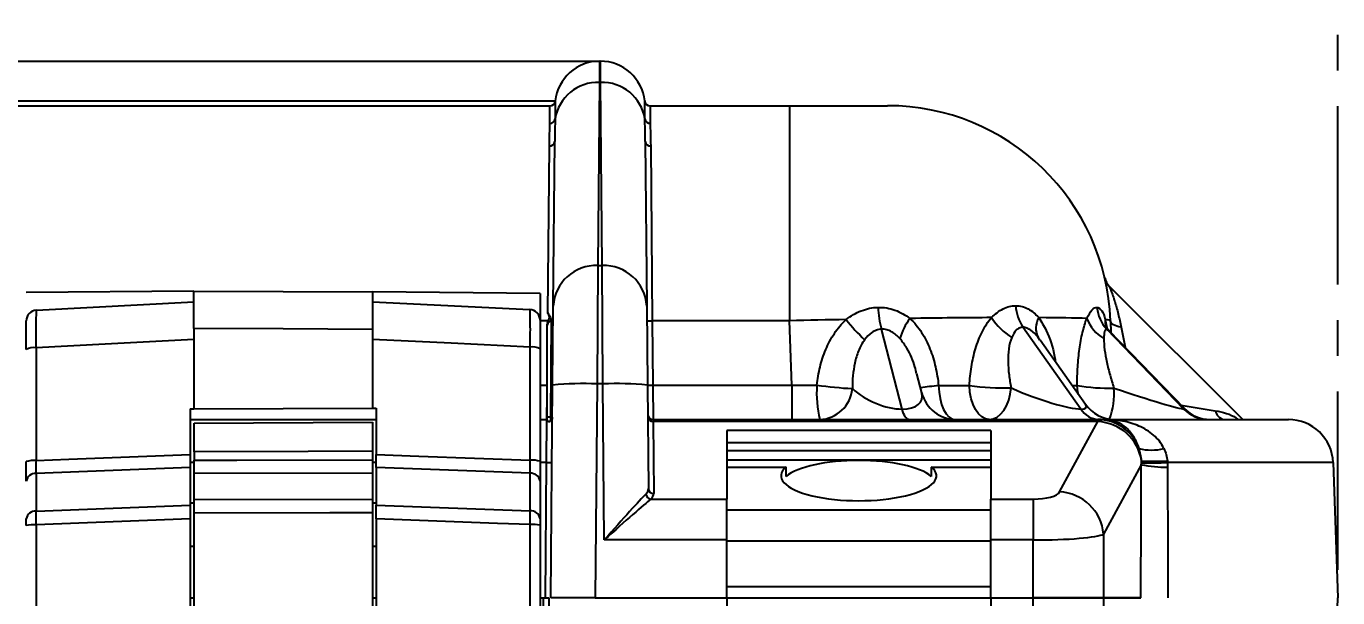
# Model space of a CAD drawing. Header units: millimetres. Extents: x 12 to 854, y 4 to 555.
# Drawn here: x 210.08 to 256.76, y 271.33 to 291.68 of the extents above; entities that cross this region are included whole.
import ezdxf

# ---------------------------------------------------------------- set-up
doc = ezdxf.new("R2010")
doc.units = ezdxf.units.MM
doc.linetypes.add('CENTER', pattern=[10.16, 6.35, -1.27, 1.27, -1.27])
doc.layers.add('DEFAULT_1', color=7, linetype='CENTER')
doc.styles.add('SLDTEXTSTYLE2', font='TXT', dxfattribs={"width": 0.75})
doc.dimstyles.new('SLDDIMSTYLE0', dxfattribs={"dimtxt": 6.614583, "dimasz": 3.556, "dimexe": 0, "dimexo": 0.0625, "dimgap": 1.653646, "dimtad": 1, "dimdec": 0, "dimlfac": 2, "dimrnd": 1e-09, "dimzin": 12, "dimdsep": 46, "dimtxsty": 'SLDTEXTSTYLE2', "dimblk1": 'CLOSED', "dimblk2": 'CLOSED', "dimsah": 1, "dimcen": 0.09, "dimadec": 0, "dimazin": 3, "dimtfac": 1, "dimtdec": 0, "dimtofl": 0, "dimtmove": 0, "dimatfit": 3, "dimldrblk": 'CLOSED', "dimfxl": 1, "dimfrac": 2, "dimtolj": 1, "dimtzin": 12, "dimarcsym": 0})

# ---------------------------------------------------------------- blocks, each defined once
blk = doc.blocks.new('_Closed')
at = {"color": 0, "linetype": 'ByBlock', "lineweight": -2}
for p, q in [((-1, 0.166667), (0, 0)), ((-1, 0.166667), (-1, -0.166667)), ((0, 0), (-1, -0.166667)), ((0, 0), (-1, 0))]:
    blk.add_line(p, q, dxfattribs=at)
blk = doc.blocks.new('_D')
at = {"layer": 'DEFAULT_1'}
for p, q in [((154.408, 327.432), (152.396, 327.432)), ((152.396, 327.432), (152.396, 316.923)), ((171.508, 327.432), (173.52, 327.432)), ((173.52, 327.432), (173.52, 316.923)), ((83.026, 272.325), (83.026, 316.581)), ((152.396, 316.923), (154.408, 316.923)), ((173.52, 316.923), (171.508, 316.923)), ((256.762, 272.325), (256.762, 316.581)), ((83.026, 315.581), (256.762, 315.581))]:
    blk.add_line(p, q, dxfattribs=at)
at = {"layer": 'DEFAULT_1', "xscale": 3.556, "yscale": 3.556, "rotation": 180}
blk.add_blockref('_Closed', (83.026, 315.581, -1.608), dxfattribs=at)
at = {"layer": 'DEFAULT_1', "xscale": 3.556, "yscale": 3.556}
blk.add_blockref('_Closed', (256.762, 315.581, -1.608), dxfattribs=at)
at = {"layer": 'DEFAULT_1', "char_height": 6.6146, "attachment_point": 1, "style": 'SLDTEXTSTYLE2'}
for s, insert in [('347', (155.627, 337.3)), ('13.7', (154.408, 325.449))]:
    blk.add_mtext(s, dxfattribs=dict(at, insert=insert))

msp = doc.modelspace()

# ---------------------------------------------------------------- linework, layer by layer
at = {"color": 7, "linetype": 'Continuous', "lineweight": 25}
for p, q in [((207.963, 290.439), (230.491, 290.439)), ((230.491, 290.439), (230.485, 289.681)), ((230.491, 290.439), (230.518, 290.439)), ((230.524, 289.681), (230.518, 290.439)), ((230.485, 289.681), (230.428, 283.159)), ((230.485, 289.681), (230.524, 289.681)), ((230.581, 283.159), (230.524, 289.681)), ((209.542, 289.021), (228.912, 289.021)), ((209.731, 288.851), (228.723, 288.851)), ((232.286, 288.851), (237.247, 288.851)), ((237.247, 288.851), (237.247, 281.191)), ((237.247, 288.851), (240.738, 288.851)), ((228.841, 281.711), (228.892, 287.574)), ((232.117, 287.574), (232.168, 281.711)), ((228.648, 281.477), (228.702, 287.419)), ((232.308, 287.419), (232.363, 281.191)), ((230.428, 283.159), (230.404, 278.941)), ((230.428, 283.159), (230.581, 283.159)), ((230.605, 278.941), (230.581, 283.159)), ((248.636, 282.418), (253.379, 277.675)), ((216.052, 282.247), (210.083, 282.195)), ((216.052, 282.247), (222.402, 282.219)), ((228.371, 282.167), (222.402, 282.219)), ((228.371, 282.167), (228.371, 281.216)), ((210.444, 281.572), (216.052, 281.866)), ((222.402, 281.866), (228.008, 281.597)), ((228.816, 278.9), (228.841, 281.711)), ((232.168, 281.711), (232.193, 278.9)), ((228.765, 281.203), (228.745, 277.756)), ((232.363, 281.191), (232.383, 278.901)), ((237.247, 281.191), (232.363, 281.191)), ((237.327, 278.901), (237.247, 281.191)), ((248.67, 281.191), (248.685, 280.775)), ((216.052, 280.913), (216.052, 278.056)), ((222.402, 280.885), (222.402, 278.084)), ((228.623, 280.937), (228.623, 280.975)), ((228.623, 277.755), (228.623, 280.937)), ((241.259, 278.047), (240.522, 280.893)), ((247.618, 278.047), (245.556, 280.962)), ((246.162, 280.497), (246.095, 280.599)), ((251.289, 278.047), (248.54, 280.893)), ((251.304, 278.063), (248.629, 280.833)), ((210.431, 280.23), (210.431, 276.212)), ((228.022, 276.223), (228.022, 280.255)), ((228.371, 280.197), (228.371, 276.186)), ((247.786, 278.212), (246.168, 280.501)), ((241.956, 278.627), (241.782, 279.299)), ((228.75, 271.325), (228.816, 278.9)), ((230.404, 278.941), (230.337, 271.325)), ((230.605, 278.941), (230.404, 278.941)), ((230.654, 273.384), (230.605, 278.941)), ((232.193, 278.9), (232.225, 275.215)), ((232.383, 278.901), (232.392, 277.675)), ((232.383, 278.901), (237.327, 278.901)), ((237.327, 278.901), (237.327, 277.675)), ((228.617, 277.675), (228.623, 278.542)), ((215.919, 278.055), (216.052, 278.056)), ((215.919, 278.055), (215.919, 276.428)), ((216.052, 278.056), (222.402, 278.084)), ((222.402, 278.084), (222.535, 278.084)), ((222.535, 278.084), (222.535, 276.428)), ((228.745, 277.756), (228.806, 277.755)), ((215.919, 277.675), (222.535, 277.675)), ((216.058, 277.548), (222.408, 277.576)), ((228.371, 277.675), (228.617, 277.675)), ((228.602, 276.143), (228.617, 277.675)), ((232.392, 277.675), (232.393, 277.599)), ((232.392, 277.675), (248.223, 277.675)), ((248.223, 277.599), (232.393, 277.599)), ((232.393, 277.599), (232.415, 275.035)), ((244.411, 277.281), (235.013, 277.281)), ((235.013, 277.281), (235.013, 274.841)), ((244.411, 277.281), (244.411, 274.841)), ((246.861, 275.096), (248.223, 277.599)), ((248.223, 277.599), (248.223, 277.675)), ((248.223, 277.675), (248.495, 277.675)), ((235.013, 276.854), (244.411, 276.854)), ((216.058, 276.521), (216.058, 276.221)), ((222.408, 276.549), (222.408, 276.233)), ((235.013, 276.573), (244.411, 276.573)), ((215.919, 275.967), (210.431, 275.748)), ((215.919, 275.967), (215.919, 274.622)), ((228.022, 275.76), (222.535, 275.967)), ((222.535, 275.967), (222.535, 274.622)), ((228.56, 271.325), (228.602, 276.143)), ((235.013, 276.24), (244.411, 276.24)), ((235.013, 275.983), (237.128, 275.983)), ((237.132, 275.65), (237.128, 275.983)), ((242.296, 275.983), (242.293, 275.65)), ((242.296, 275.983), (244.411, 275.983)), ((249.768, 276.064), (248.424, 273.594)), ((256.594, 276.143), (256.762, 271.325)), ((210.431, 275.748), (210.431, 274.41)), ((222.408, 275.769), (216.058, 275.756)), ((216.058, 274.828), (216.058, 275.756)), ((222.408, 275.769), (222.408, 274.84)), ((228.022, 274.421), (228.022, 275.76)), ((228.371, 275.491), (228.371, 274.153)), ((210.431, 274.41), (215.919, 274.622)), ((216.058, 274.691), (215.919, 274.691)), ((216.058, 274.828), (222.408, 274.84)), ((222.535, 274.691), (222.408, 274.691)), ((222.535, 274.622), (228.022, 274.421)), ((232.313, 274.841), (235.013, 274.841)), ((235.013, 273.384), (235.013, 274.841)), ((244.411, 274.841), (245.923, 274.841)), ((244.411, 273.384), (244.411, 274.841)), ((245.923, 274.841), (245.923, 273.384)), ((215.919, 274.136), (215.919, 268.803)), ((216.058, 268.75), (216.058, 274.343)), ((222.408, 274.355), (222.408, 268.739)), ((222.535, 274.136), (222.535, 268.803)), ((235.013, 274.459), (244.411, 274.459)), ((210.431, 273.922), (210.431, 269.005)), ((228.022, 268.994), (228.022, 273.933)), ((228.371, 273.909), (228.371, 268.995)), ((248.424, 273.594), (248.424, 271.325)), ((215.919, 273.167), (216.058, 273.167)), ((222.408, 273.167), (222.535, 273.167)), ((235.013, 273.384), (230.654, 273.384)), ((235.013, 271.325), (235.013, 273.384)), ((235.013, 273.352), (244.411, 273.352)), ((245.923, 273.384), (244.411, 273.384)), ((244.411, 271.325), (244.411, 273.384)), ((245.923, 271.325), (245.923, 273.384)), ((235.013, 271.731), (244.411, 271.731)), ((215.919, 271.325), (216.058, 271.325)), ((222.408, 271.325), (222.535, 271.325)), ((228.371, 271.325), (228.495, 271.325)), ((228.536, 266.507), (228.495, 271.325)), ((228.495, 271.325), (228.686, 271.325)), ((228.686, 271.325), (228.726, 266.502)), ((230.337, 271.325), (228.75, 271.325)), ((230.337, 271.325), (235.013, 271.325)), ((235.013, 271.325), (244.411, 271.325)), ((235.013, 271.325), (235.013, 269.266)), ((244.411, 271.325), (245.923, 271.325)), ((244.411, 271.325), (244.411, 269.266)), ((248.424, 271.325), (245.923, 271.325)), ((245.924, 269.266), (245.924, 271.325)), ((245.924, 271.325), (248.425, 271.325)), ((248.424, 271.325), (249.755, 271.325)), ((248.425, 271.325), (248.425, 269.056)), ((249.755, 271.325), (248.425, 271.325)), ((256.594, 266.507), (256.762, 271.325))]:
    msp.add_line(p, q, dxfattribs=at)
at = {"color": 8, "linetype": 'Continuous', "lineweight": 25}
for p, q in [((228.668, 281.191), (228.371, 281.191)), ((248.489, 281.235), (248.562, 280.828)), ((249.055, 280.963), (249.195, 280.247)), ((228.371, 278.901), (228.623, 278.901)), ((251.187, 278.185), (252.4, 277.989)), ((216.058, 276.143), (215.919, 276.143)), ((222.535, 276.143), (222.408, 276.143)), ((228.602, 276.143), (228.371, 276.143))]:
    msp.add_line(p, q, dxfattribs=at)
at = {"color": 7, "linetype": 'Continuous', "lineweight": 25, "flags": 128}
for points in [[(249.055, 280.963), (248.974, 280.978), (248.9, 280.998), (248.834, 281.022), (248.778, 281.051), (248.732, 281.082), (248.699, 281.117), (248.678, 281.153), (248.67, 281.191)], [(222.402, 280.885), (219.227, 280.899), (216.052, 280.913)], [(216.052, 280.53), (212.892, 280.361), (210.431, 280.23)], [(228.022, 280.255), (225.209, 280.392), (222.402, 280.529)], [(244.354, 277.675), (244.221, 277.698), (244.093, 277.766), (243.974, 277.876), (243.869, 278.026), (243.781, 278.208), (243.714, 278.417), (243.671, 278.645), (243.652, 278.884)], [(244.354, 277.675), (244.496, 277.696), (244.634, 277.758), (244.763, 277.86), (244.878, 277.997), (244.976, 278.165), (245.053, 278.359), (245.107, 278.573), (245.136, 278.799)], [(241.491, 277.675), (241.459, 277.681), (241.427, 277.699), (241.396, 277.73), (241.366, 277.772), (241.337, 277.825), (241.309, 277.889), (241.283, 277.963), (241.259, 278.047)], [(210.431, 276.212), (211.6, 276.258), (215.919, 276.428)], [(222.408, 276.549), (220.122, 276.539), (216.058, 276.521)], [(222.535, 276.428), (224.053, 276.371), (228.022, 276.223)], [(216.058, 276.221), (217.582, 276.224), (222.408, 276.233)], [(215.919, 274.136), (214.401, 274.077), (210.431, 273.922)], [(222.408, 274.355), (220.884, 274.352), (216.058, 274.343)], [(228.022, 273.933), (226.853, 273.976), (222.535, 274.136)]]:
    msp.add_lwpolyline(points, dxfattribs=at)
at = {"color": 8, "linetype": 'Continuous', "lineweight": 25, "flags": 128}
for points in [[(242.555, 278.885), (242.571, 278.646), (242.607, 278.418), (242.662, 278.209), (242.734, 278.026), (242.821, 277.877), (242.919, 277.766), (243.025, 277.698), (243.093, 277.678)], [(247.535, 278.567), (247.516, 278.646), (247.485, 278.885)]]:
    msp.add_lwpolyline(points, dxfattribs=at)
at = {"color": 7, "linetype": 'Continuous', "lineweight": 25}
for centre, radius, start, end in [((230.491, 288.851), 1.588, 90, 173.8494), ((230.518, 288.851), 1.588, 6.1506, 90), ((230.431, 288.14), 1.543, 87.9802, 171.0862), ((230.578, 288.14), 1.543, 8.9138, 92.0198), ((228.723, 289.042), 0.191, 270, 353.8494), ((232.286, 289.042), 0.191, 186.1506, 270), ((240.738, 280.914), 7.938, 2, 90), ((228.724, 288.407), 0.185, 267.9895, 351.0968), ((232.285, 288.407), 0.185, 188.9032, 272.0105), ((228.718, 287.594), 0.176, 264.7537, 353.3257), ((232.292, 287.594), 0.176, 186.6743, 275.2463), ((230.366, 281.633), 1.527, 87.6618, 177.0561), ((230.643, 281.633), 1.527, 2.9439, 92.3382), ((249.085, 282.867), 0.635, 193.1726, 225), ((210.464, 281.192), 0.381, 93, 180), ((227.99, 281.216), 0.381, 0, 87.25), ((243.765, 281.782), 3.362, 181.9156, 195.3384), ((246.827, 281.816), 1.531, 183.2615, 213.9307), ((249.472, 281.775), 1.284, 184.7201, 223.4406), ((228.71, 281.318), 0.127, 295.6306, 295.9635), ((228.71, 281.318), 0.127, 295.9635, 359.5), ((232.304, 282.559), 1.37, 264.5126, 272.4888), ((244.182, 285.07), 6.236, 217.9537, 226.9053), ((243.31, 279.933), 2.225, 142.9199, 163.5162), ((246.413, 282.613), 2.373, 213.5188, 238.0982), ((246.759, 280.928), 0.741, 149.6497, 206.4008), ((249.111, 281.751), 1.365, 200.4234, 240.3626), ((210.351, 279.634), 0.602, 82.4254, 116.4845), ((228.102, 279.656), 0.605, 63.5331, 97.6033), ((229.908, 267.536), 11.416, 87.5112, 95.4874), ((231.101, 267.536), 11.416, 84.5126, 92.4888), ((232.324, 280.269), 1.37, 264.5126, 272.4888), ((242.142, 278.601), 3.927, 175.6783, 193.6432), ((240.21, 293.084), 14.325, 262.0343, 267.1042), ((238.283, 278.883), 1.208, 271.9956, 354.9995), ((245.045, 290.255), 11.457, 263.0136, 270.4564), ((248.593, 285.492), 6.699, 260.4811, 271.7151), ((243.185, 278.945), 1.27, 194.4174, 270), ((248.823, 278.945), 1.27, 214.6355, 270), ((228.725, 273.488), 4.268, 89.7208, 91.3597), ((232.392, 277.866), 0.19, 180.5, 270), ((232.388, 277.785), 0.186, 181.918, 271.4046), ((248.291, 278.469), 0.795, 212.0747, 267.2029), ((252.16, 278.881), 1.206, 223.759, 269.8192), ((252.218, 278.945), 1.27, 223.4116, 270), ((252.787, 278.064), 0.394, 190.9479, 260.3705), ((248.216, 276.11), 1.565, 19.843, 89.7551), ((248.148, 275.954), 1.647, 8.5358, 87.396), ((255.007, 276.088), 1.588, 2, 90), ((250.131, 278.417), 1.831, 255.9793, 284.0207), ((210.35, 275.316), 0.899, 84.8352, 107.2635), ((228.103, 275.323), 0.904, 72.7593, 95.1793), ((228.661, 277.512), 1.37, 267.5112, 275.4874), ((250.821, 282.001), 6.029, 259.9419, 268.9053), ((249.977, 299.074), 22.942, 269.4923, 271.8143), ((250.238, 285.291), 9.104, 267.0956, 272.9044), ((210.406, 275.421), 0.329, 85.7422, 169.5705), ((228.047, 275.431), 0.329, 10.4797, 94.4502), ((232.337, 275.044), 0.205, 187.3372, 263.1974), ((232.411, 275.221), 0.186, 181.918, 271.4046), ((246.79, 273.457), 1.64, 4.782, 87.5053), ((210.406, 274.082), 0.329, 85.7422, 169.5705), ((228.047, 274.093), 0.329, 10.4797, 94.4502), ((210.349, 272.59), 1.335, 86.4969, 101.5053), ((228.104, 272.595), 1.341, 78.5023, 93.5146)]:
    msp.add_arc(centre, radius, start, end, dxfattribs=at)
at = {"color": 8, "linetype": 'Continuous', "lineweight": 25}
for centre, radius, start, end in [((249.245, 281.156), 0.76, 174.0495, 194.8277), ((246.39, 246.405), 32.706, 96.7329, 97.8715), ((246.272, 278.582), 2.531, 339.3167, 4.8492)]:
    msp.add_arc(centre, radius, start, end, dxfattribs=at)
at = {"color": 7, "linetype": 'Continuous', "lineweight": 25}
for centre, major_axis, ratio, start_param, end_param in [((237.243, 280.914), (11.427, 0.277), 0.024218, 1.392319, 1.569837), ((237.243, 280.914), (11.427, 0.277), 0.024218, 0.889481, 1.185201), ((237.243, 280.914), (11.427, 0.277), 0.024218, 0.384918, 0.680696), ((237.243, 280.914), (11.427, 0.277), 0.024218, 0.000259, 0.177894), ((237.312, 278.945), (11.439, -0.044), 0.00387, 4.713757, 4.792352), ((240.562, 278.945), (1.381, -0.595), 0.487301, 4.053001, 5.43608), ((237.312, 278.945), (11.439, -0.044), 0.00387, 5.18859, 5.299872), ((245.713, 278.945), (2.102, -0.835), 0.157671, 4.497836, 5.905201), ((248.686, 278.945), (2.623, -0.892), 0.03846, 4.766403, 6.170623), ((239.712, 275.668), (2.765, 0), 0.320385, 2.777484, 6.647294), ((239.712, 275.334), (2.762, 0), 0.320385, 0.364513, 2.777079), ((230.654, 273.329), (1.572, 1.776), 0.015485, 0.327463, 1.553302), ((230.637, 275.217), (1.588, -0.004), 0.367271, 5.942729, 6.287382), ((230.637, 275.036), (1.778, -0.002), 0.32419, 5.94173, 6.286383), ((245.923, 275.149), (0.953, 0), 0.324206, 4.712389, 6.108652), ((230.654, 273.329), (1.762, 1.587), 0.01736, 0.329324, 1.555163), ((245.923, 273.638), (2.54, 0), 0.099765, 4.712389, 6.108652)]:
    msp.add_ellipse(centre, major_axis=major_axis, ratio=ratio, start_param=start_param, end_param=end_param, dxfattribs=at)
at = {"color": 8, "linetype": 'Continuous', "lineweight": 25}
for centre, major_axis, ratio, start_param, end_param in [((237.312, 278.945), (11.439, -0.044), 0.00387, 5.77605, 5.808442), ((240.562, 278.945), (1.381, -0.595), 0.487301, 5.43608, 6.642887), ((245.713, 278.945), (2.102, -0.835), 0.157671, 5.905201, 6.517522), ((248.686, 278.945), (2.623, -0.892), 0.03846, 6.170623, 6.356383)]:
    msp.add_ellipse(centre, major_axis=major_axis, ratio=ratio, start_param=start_param, end_param=end_param, dxfattribs=at)
at = {"color": 7, "linetype": 'Continuous', "lineweight": 25}
for points, knots in [([(228.912, 289.021), (228.912, 289.021), (228.912, 288.967), (228.911, 288.806), (228.91, 288.739), (228.909, 288.579), (228.908, 288.485), (228.907, 288.379)], [0, 0, 0, 0, 0.5, 0.5, 0.75, 0.75, 1, 1, 1, 1]), ([(232.102, 288.379), (232.101, 288.485), (232.101, 288.579), (232.099, 288.739), (232.099, 288.806), (232.097, 288.967), (232.097, 289.021), (232.097, 289.021)], [0, 0, 0, 0, 0.25, 0.25, 0.5, 0.5, 1, 1, 1, 1]), ([(228.718, 288.222), (228.718, 288.327), (228.719, 288.418), (228.721, 288.575), (228.721, 288.641), (228.723, 288.798), (228.723, 288.851), (228.723, 288.851)], [0, 0, 0, 0, 0.25, 0.25, 0.5, 0.5, 1, 1, 1, 1]), ([(232.286, 288.851), (232.286, 288.851), (232.287, 288.798), (232.288, 288.641), (232.289, 288.575), (232.29, 288.418), (232.291, 288.327), (232.292, 288.222)], [0, 0, 0, 0, 0.5, 0.5, 0.75, 0.75, 1, 1, 1, 1]), ([(228.702, 287.419), (228.703, 287.578), (228.707, 287.725), (228.714, 287.993), (228.717, 288.114), (228.718, 288.222)], [0, 0, 0, 0, 0.5, 0.5, 1, 1, 1, 1]), ([(228.907, 288.379), (228.906, 288.268), (228.903, 288.146), (228.897, 287.877), (228.893, 287.731), (228.892, 287.574)], [0, 0, 0, 0, 0.5, 0.5, 1, 1, 1, 1]), ([(232.117, 287.574), (232.116, 287.731), (232.112, 287.877), (232.106, 288.146), (232.103, 288.268), (232.102, 288.379)], [0, 0, 0, 0, 0.5, 0.5, 1, 1, 1, 1]), ([(232.292, 288.222), (232.293, 288.114), (232.295, 287.993), (232.302, 287.725), (232.306, 287.578), (232.308, 287.419)], [0, 0, 0, 0, 0.5, 0.5, 1, 1, 1, 1]), ([(248.636, 282.418), (248.636, 282.418), (248.642, 282.401), (248.665, 282.339), (248.682, 282.295), (248.717, 282.195), (248.738, 282.138), (248.779, 282.014), (248.801, 281.949), (248.865, 281.744), (248.907, 281.596), (248.986, 281.288), (249.023, 281.128), (249.055, 280.963)], [0, 0, 0, 0, 0.125, 0.125, 0.25, 0.25, 0.375, 0.375, 0.5, 0.5, 0.75, 0.75, 1, 1, 1, 1]), ([(216.052, 280.913), (216.052, 281.087), (216.052, 281.434), (216.052, 281.859), (216.052, 282.15), (216.052, 282.242), (216.052, 282.246), (216.052, 282.247)], [0, 0, 0, 0, 0.23918, 0.47836, 0.717538, 0.956715, 1, 1, 1, 1]), ([(222.402, 282.219), (222.402, 282.202), (222.402, 282.167), (222.402, 281.893), (222.402, 281.49), (222.402, 281.124), (222.402, 280.917), (222.402, 280.885)], [0, 0, 0, 0, 0.239124, 0.478248, 0.71737, 0.956492, 1, 1, 1, 1]), ([(210.444, 281.572), (210.441, 281.554), (210.434, 281.519), (210.429, 281.244), (210.427, 280.841), (210.429, 280.472), (210.43, 280.264), (210.431, 280.23)], [0, 0, 0, 0, 0.238929, 0.477785, 0.716039, 0.953918, 1, 1, 1, 1]), ([(228.022, 280.255), (228.023, 280.428), (228.025, 280.775), (228.024, 281.202), (228.019, 281.496), (228.013, 281.591), (228.009, 281.596), (228.008, 281.597)], [0, 0, 0, 0, 0.237997, 0.475966, 0.71385, 0.952006, 1, 1, 1, 1]), ([(228.668, 281.191), (228.679, 281.214), (228.69, 281.236), (228.707, 281.284), (228.711, 281.311), (228.701, 281.361), (228.69, 281.384), (228.668, 281.43), (228.657, 281.453), (228.648, 281.477)], [0, 0, 0, 0, 0.25, 0.25, 0.5, 0.5, 0.75, 0.75, 1, 1, 1, 1]), ([(228.648, 281.477), (228.66, 281.446), (228.675, 281.417), (228.708, 281.362), (228.727, 281.335), (228.746, 281.312)], [0, 0, 0, 0, 0.5, 0.5, 1, 1, 1, 1]), ([(239.265, 281.235), (239.432, 281.365), (239.611, 281.471), (239.999, 281.623), (240.198, 281.666), (240.405, 281.67)], [0, 0, 0, 0, 0.5, 0.5, 1, 1, 1, 1]), ([(240.405, 281.67), (240.61, 281.674), (240.81, 281.64), (241.196, 281.502), (241.373, 281.401), (241.535, 281.274)], [0, 0, 0, 0, 0.5, 0.5, 1, 1, 1, 1]), ([(244.435, 281.303), (244.564, 281.434), (244.701, 281.54), (244.995, 281.69), (245.145, 281.729), (245.298, 281.729)], [0, 0, 0, 0, 0.5, 0.5, 1, 1, 1, 1]), ([(245.298, 281.729), (245.452, 281.729), (245.599, 281.69), (245.88, 281.54), (246.006, 281.434), (246.119, 281.303)], [0, 0, 0, 0, 0.5, 0.5, 1, 1, 1, 1]), ([(247.832, 281.274), (247.891, 281.401), (247.95, 281.501), (248.073, 281.64), (248.133, 281.674), (248.193, 281.67)], [0, 0, 0, 0, 0.5, 0.5, 1, 1, 1, 1]), ([(248.193, 281.67), (248.253, 281.665), (248.309, 281.623), (248.41, 281.471), (248.454, 281.365), (248.489, 281.235)], [0, 0, 0, 0, 0.5, 0.5, 1, 1, 1, 1]), ([(210.083, 280.172), (210.083, 280.304), (210.083, 280.567), (210.083, 280.891), (210.083, 281.114), (210.083, 281.187), (210.083, 281.191), (210.083, 281.192)], [0, 0, 0, 0, 0.2374102, 0.4748293, 0.7121245, 0.9499113, 1, 1, 1, 1]), ([(228.371, 281.216), (228.371, 281.203), (228.371, 281.176), (228.371, 280.968), (228.371, 280.662), (228.371, 280.382), (228.371, 280.223), (228.371, 280.197)], [0, 0, 0, 0, 0.238727, 0.477482, 0.715562, 0.953039, 1, 1, 1, 1]), ([(228.623, 280.975), (228.623, 281.018), (228.634, 281.061), (228.68, 281.141), (228.715, 281.178), (228.765, 281.203)], [0, 0, 0, 0, 0.5, 0.5, 1, 1, 1, 1]), ([(228.746, 281.312), (228.746, 281.275), (228.749, 281.242), (228.759, 281.207), (228.766, 281.203), (228.766, 281.203)], [0, 0, 0, 0, 0.5, 0.5, 1, 1, 1, 1]), ([(238.225, 278.897), (238.249, 279.115), (238.286, 279.331), (238.389, 279.757), (238.456, 279.964), (238.581, 280.265), (238.627, 280.363), (238.728, 280.555), (238.784, 280.65), (238.965, 280.922), (239.104, 281.089), (239.265, 281.235)], [0, 0, 0, 0, 0.25, 0.25, 0.5, 0.5, 0.625, 0.625, 0.75, 0.75, 1, 1, 1, 1]), ([(241.535, 281.274), (241.695, 281.129), (241.832, 280.96), (242.07, 280.588), (242.167, 280.391), (242.329, 279.979), (242.394, 279.764), (242.494, 279.329), (242.531, 279.109), (242.555, 278.885)], [0, 0, 0, 0, 0.25, 0.25, 0.5, 0.5, 0.75, 0.75, 1, 1, 1, 1]), ([(243.652, 278.884), (243.663, 279.109), (243.686, 279.331), (243.758, 279.77), (243.807, 279.987), (243.932, 280.402), (244.009, 280.602), (244.198, 280.98), (244.307, 281.152), (244.435, 281.303)], [0, 0, 0, 0, 0.25, 0.25, 0.5, 0.5, 0.75, 0.75, 1, 1, 1, 1]), ([(247.485, 278.885), (247.486, 279.108), (247.493, 279.329), (247.521, 279.764), (247.542, 279.979), (247.599, 280.389), (247.634, 280.587), (247.722, 280.959), (247.773, 281.128), (247.832, 281.274)], [0, 0, 0, 0, 0.25, 0.25, 0.5, 0.5, 0.75, 0.75, 1, 1, 1, 1]), ([(248.636, 280.834), (248.61, 280.859), (248.541, 280.923), (248.499, 281.006), (248.495, 281.014), (248.493, 281.017)], [0, 0, 0, 0, 0.257084, 0.667163, 1, 1, 1, 1]), ([(240.522, 280.893), (240.459, 280.89), (240.399, 280.877), (240.284, 280.835), (240.23, 280.806), (240.079, 280.702), (239.996, 280.615), (239.922, 280.517)], [0, 0, 0, 0, 0.25, 0.25, 0.5, 0.5, 1, 1, 1, 1]), ([(241.176, 280.564), (241.089, 280.658), (240.993, 280.74), (240.826, 280.832), (240.767, 280.857), (240.647, 280.888), (240.584, 280.896), (240.522, 280.893)], [0, 0, 0, 0, 0.5, 0.5, 0.75, 0.75, 1, 1, 1, 1]), ([(245.159, 280.599), (245.106, 280.473), (245.073, 280.334), (245.033, 280.04), (245.026, 279.889), (245.031, 279.583), (245.042, 279.426), (245.08, 279.113), (245.105, 278.956), (245.136, 278.799)], [0, 0, 0, 0, 0.25, 0.25, 0.5, 0.5, 0.75, 0.75, 1, 1, 1, 1]), ([(245.556, 280.962), (245.51, 280.962), (245.466, 280.951), (245.385, 280.913), (245.349, 280.885), (245.25, 280.784), (245.201, 280.697), (245.159, 280.599)], [0, 0, 0, 0, 0.25, 0.25, 0.5, 0.5, 1, 1, 1, 1]), ([(246.095, 280.599), (246.018, 280.697), (245.935, 280.784), (245.796, 280.885), (245.749, 280.912), (245.652, 280.951), (245.603, 280.962), (245.556, 280.962)], [0, 0, 0, 0, 0.5, 0.5, 0.75, 0.75, 1, 1, 1, 1]), ([(248.436, 280.564), (248.434, 280.443), (248.445, 280.306), (248.483, 280.018), (248.51, 279.869), (248.575, 279.567), (248.613, 279.413), (248.698, 279.105), (248.744, 278.951), (248.794, 278.796)], [0, 0, 0, 0, 0.25, 0.25, 0.5, 0.5, 0.75, 0.75, 1, 1, 1, 1]), ([(248.54, 280.893), (248.521, 280.895), (248.504, 280.888), (248.477, 280.857), (248.467, 280.832), (248.443, 280.74), (248.437, 280.658), (248.436, 280.564)], [0, 0, 0, 0, 0.25, 0.25, 0.5, 0.5, 1, 1, 1, 1]), ([(239.922, 280.517), (239.83, 280.396), (239.76, 280.261), (239.647, 279.979), (239.605, 279.833), (239.509, 279.389), (239.485, 279.083), (239.487, 278.777)], [0, 0, 0, 0, 0.25, 0.25, 0.5, 0.5, 1, 1, 1, 1]), ([(228.745, 277.756), (228.745, 277.726), (228.741, 277.697), (228.733, 277.642), (228.729, 277.618), (228.728, 277.606)], [0, 0, 0, 0, 0.5, 0.5, 1, 1, 1, 1]), ([(216.058, 276.521), (216.058, 276.648), (216.058, 276.901), (216.058, 277.222), (216.058, 277.45), (216.058, 277.54), (216.058, 277.546), (216.058, 277.548)], [0, 0, 0, 0, 0.2296036, 0.4592072, 0.6888089, 0.91841, 1, 1, 1, 1]), ([(222.408, 277.576), (222.408, 277.563), (222.408, 277.538), (222.408, 277.341), (222.408, 277.051), (222.408, 276.766), (222.408, 276.594), (222.408, 276.549)], [0, 0, 0, 0, 0.229658, 0.459316, 0.688972, 0.918627, 1, 1, 1, 1]), ([(228.623, 277.647), (228.623, 277.637), (228.636, 277.625), (228.664, 277.611), (228.675, 277.607), (228.7, 277.603), (228.714, 277.603), (228.728, 277.606)], [0, 0, 0, 0, 0.5, 0.5, 0.75, 0.75, 1, 1, 1, 1]), ([(249.688, 276.641), (249.659, 276.735), (249.625, 276.821), (249.548, 276.98), (249.505, 277.054), (249.367, 277.254), (249.265, 277.358), (249.05, 277.522), (248.94, 277.58), (248.773, 277.638), (248.717, 277.652), (248.606, 277.67), (248.551, 277.675), (248.495, 277.675)], [0, 0, 0, 0, 0.125, 0.125, 0.25, 0.25, 0.5, 0.5, 0.75, 0.75, 0.875, 0.875, 1, 1, 1, 1]), ([(250.575, 276.641), (250.529, 276.734), (250.475, 276.82), (250.35, 276.979), (250.279, 277.053), (250.048, 277.254), (249.874, 277.36), (249.5, 277.525), (249.305, 277.582), (249.005, 277.639), (248.903, 277.653), (248.7, 277.671), (248.598, 277.675), (248.495, 277.675)], [0, 0, 0, 0, 0.125, 0.125, 0.25, 0.25, 0.5, 0.5, 0.75, 0.75, 0.875, 0.875, 1, 1, 1, 1]), ([(248.495, 277.675), (249, 277.675), (249.48, 277.675), (250.394, 277.675), (250.827, 277.675), (252.048, 277.675), (252.733, 277.675), (253.573, 277.675), (253.821, 277.675), (254.252, 277.675), (254.431, 277.675), (254.861, 277.675), (255.007, 277.675), (255.007, 277.675)], [0, 0, 0, 0, 0.125, 0.125, 0.25, 0.25, 0.5, 0.5, 0.625, 0.625, 0.75, 0.75, 1, 1, 1, 1]), ([(215.919, 276.428), (215.919, 276.343), (215.919, 276.17), (215.919, 276.035), (215.919, 275.967)], [0, 0, 0, 0, 0.491956, 1, 1, 1, 1]), ([(222.535, 275.967), (222.535, 276.034), (222.535, 276.169), (222.535, 276.342), (222.535, 276.428)], [0, 0, 0, 0, 0.499993, 1, 1, 1, 1]), ([(210.083, 275.48), (210.083, 275.579), (210.083, 275.782), (210.083, 276.042), (210.083, 276.175)], [0, 0, 0, 0, 0.490301, 1, 1, 1, 1]), ([(210.431, 276.212), (210.43, 276.127), (210.428, 275.953), (210.43, 275.818), (210.431, 275.748)], [0, 0, 0, 0, 0.488166, 1, 1, 1, 1]), ([(216.058, 275.756), (216.058, 275.824), (216.058, 275.96), (216.058, 276.134), (216.058, 276.221)], [0, 0, 0, 0, 0.5, 1, 1, 1, 1]), ([(222.408, 276.233), (222.408, 276.148), (222.408, 275.974), (222.408, 275.838), (222.408, 275.769)], [0, 0, 0, 0, 0.490848, 1, 1, 1, 1]), ([(228.022, 275.76), (228.022, 275.826), (228.024, 275.961), (228.023, 276.134), (228.022, 276.223)], [0, 0, 0, 0, 0.488464, 1, 1, 1, 1]), ([(228.371, 276.186), (228.371, 276.058), (228.371, 275.798), (228.371, 275.595), (228.371, 275.491)], [0, 0, 0, 0, 0.490394, 1, 1, 1, 1]), ([(249.755, 271.325), (249.757, 272.138), (249.759, 272.951), (249.762, 273.764), (249.764, 274.531), (249.766, 275.298), (249.768, 276.064)], [0, 0, 0, 0, 0.004884819, 0.004884819, 0.004884819, 0.009490992, 0.009490992, 0.009490992, 0.009490992]), ([(256.594, 276.143), (256.594, 276.143), (256.593, 276.143), (256.593, 276.143), (256.592, 276.143), (256.586, 276.143), (256.577, 276.143), (256.553, 276.143), (256.528, 276.143), (256.431, 276.143), (256.335, 276.143), (256.079, 276.143), (255.919, 276.143), (255.631, 276.143), (255.526, 276.143), (255.303, 276.143), (255.184, 276.143), (254.553, 276.143), (253.935, 276.143), (253.022, 276.143), (252.832, 276.143), (252.438, 276.143), (252.233, 276.143), (251.605, 276.143), (251.165, 276.143), (250.703, 276.143)], [0, 0, 0, 0, 0.007812, 0.007812, 0.015625, 0.03125, 0.0625, 0.0625, 0.125, 0.125, 0.25, 0.25, 0.375, 0.375, 0.4375, 0.4375, 0.5, 0.5, 0.75, 0.75, 0.8125, 0.8125, 0.875, 0.875, 1, 1, 1, 1]), ([(250.706, 275.973), (250.707, 275.198), (250.708, 274.424), (250.708, 273.649), (250.709, 272.874), (250.71, 272.1), (250.711, 271.325)], [0, 0, 0, 0, 0.004652979, 0.004652979, 0.004652979, 0.009305959, 0.009305959, 0.009305959, 0.009305959]), ([(215.919, 274.622), (215.919, 274.551), (215.919, 274.409), (215.919, 274.227), (215.919, 274.136)], [0, 0, 0, 0, 0.499991, 1, 1, 1, 1]), ([(216.058, 274.343), (216.058, 274.428), (216.058, 274.597), (216.058, 274.752), (216.058, 274.82), (216.058, 274.828)], [0, 0, 0, 0, 0.472101, 0.944203, 1, 1, 1, 1]), ([(222.408, 274.84), (222.408, 274.769), (222.408, 274.627), (222.408, 274.446), (222.408, 274.355)], [0, 0, 0, 0, 0.5, 1, 1, 1, 1]), ([(222.535, 274.136), (222.535, 274.221), (222.535, 274.39), (222.535, 274.546), (222.535, 274.614), (222.535, 274.622)], [0, 0, 0, 0, 0.469159, 0.938326, 1, 1, 1, 1]), ([(210.083, 273.898), (210.083, 273.94), (210.083, 274.025), (210.083, 274.103), (210.083, 274.138), (210.083, 274.142)], [0, 0, 0, 0, 0.467545, 0.935099, 1, 1, 1, 1]), ([(210.431, 274.41), (210.43, 274.344), (210.428, 274.211), (210.429, 274.03), (210.431, 273.933), (210.431, 273.922)], [0, 0, 0, 0, 0.469038, 0.938058, 1, 1, 1, 1]), ([(228.022, 273.933), (228.023, 274.018), (228.024, 274.188), (228.023, 274.344), (228.022, 274.413), (228.022, 274.421)], [0, 0, 0, 0, 0.468981, 0.937946, 1, 1, 1, 1]), ([(228.371, 274.153), (228.371, 274.12), (228.371, 274.054), (228.371, 273.963), (228.371, 273.915), (228.371, 273.909)], [0, 0, 0, 0, 0.467634, 0.935276, 1, 1, 1, 1])]:
    msp.add_open_spline(points, degree=3, knots=knots, dxfattribs=at)
for points in [[(228.623, 281.012), (228.623, 281.075), (228.642, 281.134), (228.668, 281.191)], [(228.623, 277.647), (228.623, 277.682), (228.623, 277.718), (228.623, 277.755)], [(228.806, 277.755), (228.806, 277.697), (228.776, 277.64), (228.728, 277.606)], [(249.776, 276.199), (249.766, 276.351), (249.737, 276.499), (249.688, 276.641)], [(250.575, 276.641), (250.643, 276.501), (250.685, 276.354), (250.699, 276.199)], [(249.768, 276.064), (249.77, 276.087), (249.772, 276.109), (249.773, 276.132)], [(249.773, 276.132), (249.774, 276.155), (249.775, 276.177), (249.776, 276.199)], [(250.699, 276.199), (250.701, 276.18), (250.702, 276.162), (250.703, 276.143)], [(250.703, 276.143), (250.705, 276.086), (250.706, 276.03), (250.706, 275.973)]]:
    msp.add_open_spline(points, degree=3, dxfattribs=at)
at = {"color": 8, "linetype": 'Continuous', "lineweight": 25}
for points, knots in [([(246.119, 281.303), (246.213, 281.154), (246.46, 280.757), (246.646, 280.192), (246.703, 279.794), (246.712, 279.731)], [0, 0, 0, 0, 0.3366867, 0.8953357, 1, 1, 1, 1]), ([(241.77, 279.296), (241.752, 279.381), (241.684, 279.694), (241.503, 280.142), (241.265, 280.449), (241.176, 280.564)], [0, 0, 0, 0, 0.188296, 0.697519, 1, 1, 1, 1]), ([(248.625, 280.829), (248.608, 280.849), (248.577, 280.884), (248.551, 280.89), (248.54, 280.893)], [0, 0, 0, 0, 0.555086, 1, 1, 1, 1]), ([(252.4, 277.989), (252.67, 277.932), (252.971, 277.868), (253.198, 277.693), (253.221, 277.675)], [0, 0, 0, 0, 0.896907, 1, 1, 1, 1])]:
    msp.add_open_spline(points, degree=3, knots=knots, dxfattribs=at)

# ---------------------------------------------------------------- dimensions: what is measured, and where the dimension line sits
at = {"layer": 'DEFAULT_1'}
dim = msp.add_linear_dim(base=(256.762, 315.581), p1=(83.026, 271.325), p2=(256.762, 271.325), dimstyle='SLDDIMSTYLE0', dxfattribs=at)
dim.commit()
dim.dimension.update_dxf_attribs({"geometry": '_D', "text_midpoint": (162.958, 315.581), "dimtype": 160})

doc.saveas('drawing.dxf')
